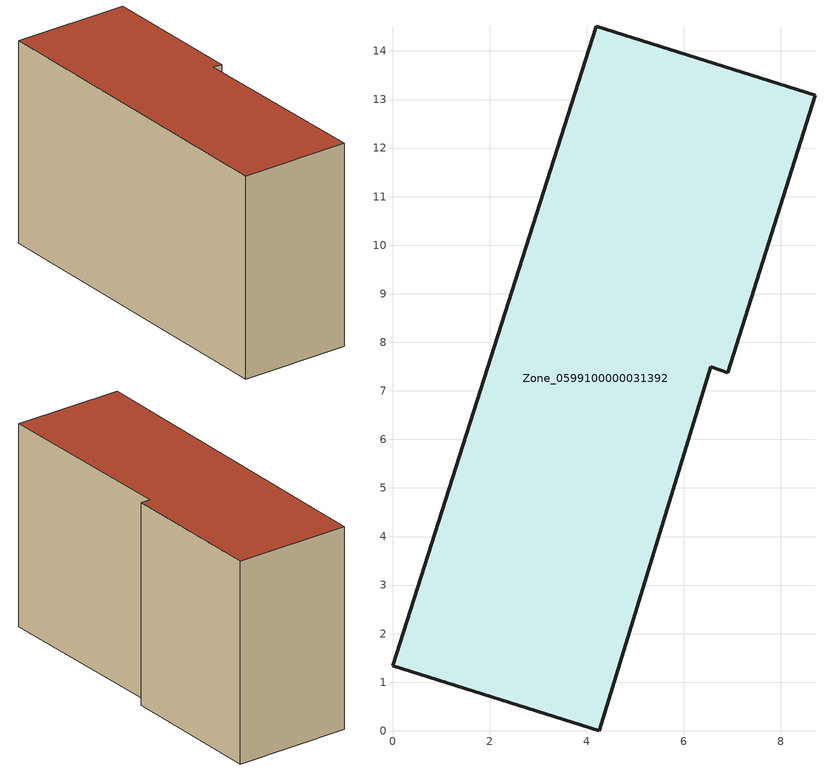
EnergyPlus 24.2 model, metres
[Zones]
Zone_0599100000031392
 floor ground (C_G): 0,1.34 4.19,14.51 8.7,13.09 6.9,7.37 6.55,7.5 4.26,0 z0.6
 wall outside (C_F): 4.19,14.51 0,1.34 4.26,0 6.55,7.5 6.9,7.37 8.7,13.09 4.19,14.51 z0.6:8.81
 roof outside (C_R): 8.7,13.09 4.19,14.51 0,1.34 4.26,0 6.55,7.5 6.9,7.37 z8.81
[BUILDING]
Pand.0599100000031392: North Axis=0; Terrain=City; Loads Convergence Tolerance Value=0.04; Temperature Convergence Tolerance Value=0.4; Solar Distribution=FullExterior; Maximum Number of Warmup Days=25; Minimum Number of Warmup Days=1
[Site:Location]
Rotterdam.The.Hague.AP_ZH_NLD Design_Conditions: Latitude=51.96; Longitude=4.45; Time Zone=1; Elevation=-4.5
[SITE:GROUNDTEMPERATURE:BUILDINGSURFACE]
18, 18, 18, 18, 18, 18, 18, 18, 18, 18, 18, 18
[MATERIAL] Thermal Absorptance=0.9; Solar Absorptance=0.7; Visible Absorptance=0.7
Name | Roughness | Thickness | Conductivity | Density | Specific Heat
G.TI.1965-1974 | MediumSmooth | 0.15 | 0.882353 | 540 | 1210
F.TI.1965-1974 | Rough | 0.3 | 0.697674 | 1920 | 840
R.TI.1965-1974 | MediumRough | 0.2 | 0.232558 | 1500 | 1000
[CONSTRUCTION]
C_G: G.TI.1965-1974
C_F: F.TI.1965-1974
C_R: R.TI.1965-1974
[ZONE]
Zone_0599100000031392: Type=1; Multiplier=1; Ceiling Height=Autocalculate; Volume=Autocalculate; Floor Area=autocalculate; Part of Total Floor Area=Yes
[ZONEINFILTRATION:DESIGNFLOWRATE]
Infil_Zone_0599100000031392: Zone or ZoneList or Space or SpaceList=Zone_0599100000031392; Schedule=AlwaysOn; Design Flow Rate Calculation Method=Flow/Area; Flow Rate per Floor Area=0.003; Constant Term Coefficient=1; Temperature Term Coefficient=0; Velocity Term Coefficient=0; Velocity Squared Term Coefficient=0
[HVACTEMPLATE:ZONE:IDEALLOADSAIRSYSTEM]
Zone_0599100000031392: Maximum Heating Supply Air Temperature=50; Minimum Cooling Supply Air Temperature=13; Maximum Heating Supply Air Humidity Ratio=0.0156; Minimum Cooling Supply Air Humidity Ratio=0.0077; Heating Limit=NoLimit; Cooling Limit=NoLimit; Dehumidification Control Type=ConstantSensibleHeatRatio; Cooling Sensible Heat Ratio=0.7; Dehumidification Setpoint=60; Humidification Control Type=None; Humidification Setpoint=30; Outdoor Air Method=None; Outdoor Air Flow Rate per Person=0.00944; Outdoor Air Flow Rate per Zone Floor Area=0; Outdoor Air Flow Rate per Zone=0; Demand Controlled Ventilation Type=None; Outdoor Air Economizer Type=NoEconomizer; Heat Recovery Type=None; Sensible Heat Recovery Effectiveness=0.7; Latent Heat Recovery Effectiveness=0.65
[ZONECONTROL:THERMOSTAT]
ThermostatControl_Zone_0599100000031392: Zone or ZoneList=Zone_0599100000031392; Control Type Schedule=DualSetpointControlType; Control 1=Thermostat_Zone_0599100000031392; Temperature Difference Between Cutout And Setpoint=0
[THERMOSTATSETPOINT:DUALSETPOINT]
Thermostat_Zone_0599100000031392: Heating Setpoint Temperature Schedule=HeatingSetpoint_Zone_0599100000031392; Cooling Setpoint Temperature Schedule=CoolingSetpoint_Zone_0599100000031392
[SCHEDULE:COMPACT]
HeatingSetpoint_Zone_0599100000031392: Through: 12/31, For: AllDays, Until: 24:00, 21
CoolingSetpoint_Zone_0599100000031392: Through: 12/31, For: AllDays, Until: 24:00, 24
DualSetpointControlType: Through: 12/31, For: AllDays, Until: 24:00, 4
AlwaysOn: Through: 12/31, For: AllDays, Until: 24:00, 1
